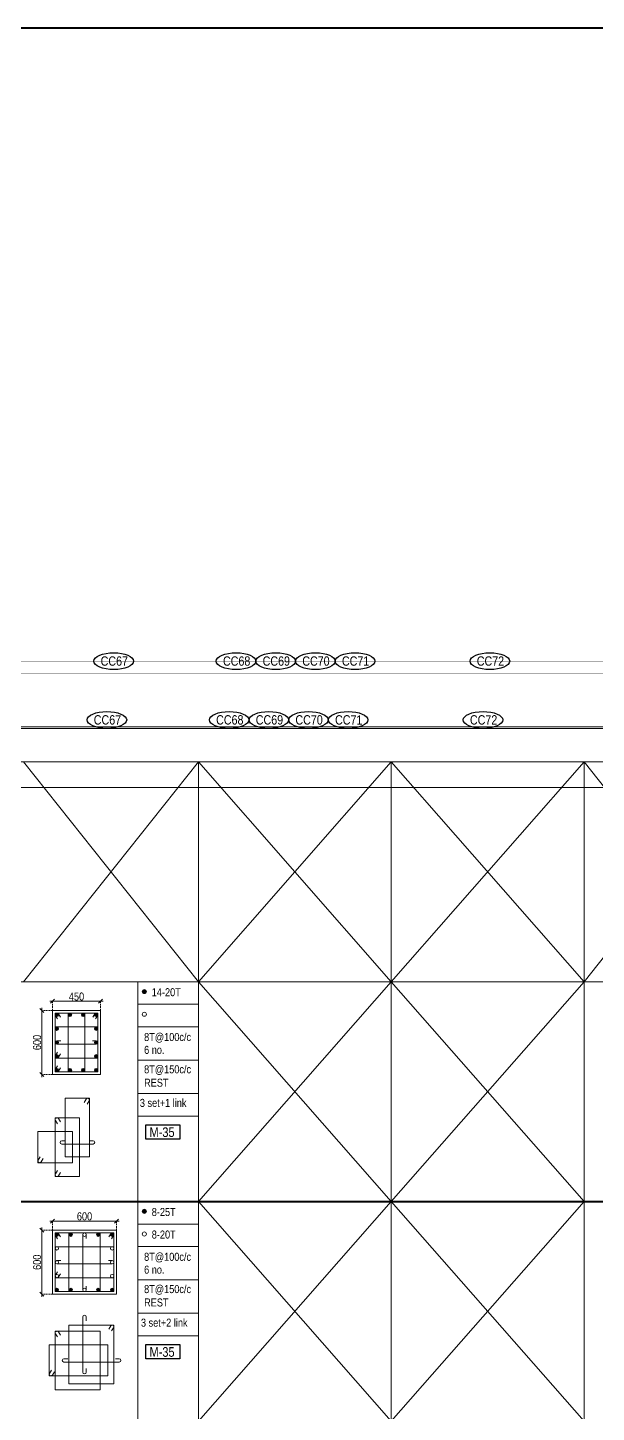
# Model space of a CAD drawing. Header units: millimetres. Extents: x 1112055 to 3390982, y -148532 to 766891.
# Drawn here: x 2734651 to 2755976, y 625039 to 676953 of the extents above; entities that cross this region are included whole.
import ezdxf
from ezdxf.enums import TextEntityAlignment as Align

# ---------------------------------------------------------------- set-up
doc = ezdxf.new("R2010")
doc.units = ezdxf.units.MM
doc.header["$PDMODE"] = 35
doc.header["$PDSIZE"] = -25
doc.linetypes.add('DASHED2', pattern=[0.375, 0.25, -0.125])
doc.linetypes.add('Hidden', pattern=[9.525, 6.35, -3.175])
for name, color, linetype, lineweight in [('B COL. SIZE DIM', 220, 'Continuous', 25), ('B COLSCH', 204, 'Continuous', 20), ('B COLUMN', 1, 'Hidden', 9), ('B STEEL', 34, 'Continuous', 15), ('B TITLE BLOCK', 250, 'Continuous', 0)]:
    doc.layers.add(name, color=color, linetype=linetype, lineweight=lineweight)
doc.layers.add('B TEXT', color=7, linetype='Continuous')
doc.styles.add('dim inside', font='romans.shx', dxfattribs={"width": 0.8, "height": 125})
doc.styles.add('SWINC', font='swissc.ttf')
doc.dimstyles.new('dim inside', dxfattribs={"dimtxt": 125, "dimasz": 100, "dimexe": 0, "dimexo": 0, "dimgap": 10, "dimtad": 0, "dimdec": 0, "dimzin": 0, "dimdsep": 46, "dimtxsty": 'dim inside', "dimblk": 'SMALL', "dimcen": 0.09, "dimadec": 0, "dimazin": 0, "dimtfac": 1, "dimtdec": 0, "dimtofl": 0, "dimtmove": 0, "dimatfit": 3, "dimfxl": 1, "dimtolj": 1, "dimtzin": 0, "dimarcsym": 2})

# ---------------------------------------------------------------- blocks, each defined once
blk = doc.blocks.new('_Oblique')
at = {"color": 0, "linetype": 'ByBlock', "lineweight": -2}
blk.add_line((-0.5, -0.5), (0.5, 0.5), dxfattribs=at)
blk = doc.blocks.new('*D5483')
at = {"layer": 'B COL. SIZE DIM', "color": 250, "lineweight": 9, "ltscale": 250, "transparency": 16777216}
blk.add_line((2735482, 632210), (2738082, 632210), dxfattribs=at)
at = {"layer": 'B COL. SIZE DIM', "color": 250, "linetype": 'DASHED2', "lineweight": 9, "ltscale": 250, "transparency": 16777216}
for p, q in [((2735582, 631865), (2735582, 632210)), ((2737982, 631865), (2737982, 632210))]:
    blk.add_line(p, q, dxfattribs=at)
at = {"layer": 'Defpoints', "color": 0, "lineweight": 40, "transparency": 16777216}
for p in [(2735582, 631865), (2737982, 632210), (2737982, 631865)]:
    blk.add_point(p, dxfattribs=at)
at = {"layer": 'B COL. SIZE DIM', "color": 250, "lineweight": 9, "transparency": 16777216, "xscale": 150, "yscale": 150, "zscale": 150, "rotation": 180}
blk.add_blockref('_Oblique', (2735582, 632210), dxfattribs=at)
at = {"layer": 'B COL. SIZE DIM', "color": 250, "lineweight": 9, "transparency": 16777216, "xscale": 150, "yscale": 150, "zscale": 150}
blk.add_blockref('_Oblique', (2737982, 632210), dxfattribs=at)
at = {"layer": 'B COL. SIZE DIM', "color": 6, "transparency": 16777216, "insert": (2736782, 632385), "char_height": 300, "attachment_point": 5, "style": 'SWINC'}
blk.add_mtext('\\A1;600', dxfattribs=at)
blk = doc.blocks.new('*D5484')
at = {"layer": 'B COL. SIZE DIM', "color": 250, "lineweight": 9, "ltscale": 250, "transparency": 16777216}
blk.add_line((2735178, 631965), (2735178, 629365), dxfattribs=at)
at = {"layer": 'B COL. SIZE DIM', "color": 250, "linetype": 'DASHED2', "lineweight": 9, "ltscale": 250, "transparency": 16777216}
for p, q in [((2735582, 631865), (2735178, 631865)), ((2735582, 629465), (2735178, 629465))]:
    blk.add_line(p, q, dxfattribs=at)
at = {"layer": 'Defpoints', "color": 0, "lineweight": 40, "transparency": 16777216}
for p in [(2735582, 631865), (2735178, 629465), (2735582, 629465)]:
    blk.add_point(p, dxfattribs=at)
at = {"layer": 'B COL. SIZE DIM', "color": 250, "lineweight": 9, "transparency": 16777216, "xscale": 150, "yscale": 150, "zscale": 150}
for p, rotation in [((2735178, 631865), 90), ((2735178, 629465), 270)]:
    blk.add_blockref('_Oblique', p, dxfattribs=dict(at, rotation=rotation))
at = {"layer": 'B COL. SIZE DIM', "color": 6, "transparency": 16777216, "insert": (2735003, 630665), "char_height": 300, "attachment_point": 5, "rotation": 90, "style": 'SWINC'}
blk.add_mtext('\\A1;600', dxfattribs=at)
blk = doc.blocks.new('*D5717')
at = {"layer": 'B COL. SIZE DIM', "color": 250, "lineweight": 9, "ltscale": 250, "transparency": 16777216}
blk.add_line((2735482, 640450), (2737482, 640450), dxfattribs=at)
at = {"layer": 'B COL. SIZE DIM', "color": 250, "linetype": 'DASHED2', "lineweight": 9, "ltscale": 250, "transparency": 16777216}
for p, q in [((2735582, 640105), (2735582, 640450)), ((2737382, 640105), (2737382, 640450))]:
    blk.add_line(p, q, dxfattribs=at)
at = {"layer": 'Defpoints', "color": 0, "lineweight": 40, "transparency": 16777216}
for p in [(2735582, 640105), (2737382, 640450), (2737382, 640105)]:
    blk.add_point(p, dxfattribs=at)
at = {"layer": 'B COL. SIZE DIM', "color": 250, "lineweight": 9, "transparency": 16777216, "xscale": 150, "yscale": 150, "zscale": 150, "rotation": 180}
blk.add_blockref('_Oblique', (2735582, 640450), dxfattribs=at)
at = {"layer": 'B COL. SIZE DIM', "color": 250, "lineweight": 9, "transparency": 16777216, "xscale": 150, "yscale": 150, "zscale": 150}
blk.add_blockref('_Oblique', (2737382, 640450), dxfattribs=at)
at = {"layer": 'B COL. SIZE DIM', "color": 6, "transparency": 16777216, "insert": (2736482, 640625), "char_height": 300, "attachment_point": 5, "style": 'SWINC'}
blk.add_mtext('\\A1;450', dxfattribs=at)
blk = doc.blocks.new('*D5718')
at = {"layer": 'B COL. SIZE DIM', "color": 250, "lineweight": 9, "ltscale": 250, "transparency": 16777216}
blk.add_line((2735178, 640205), (2735178, 637605), dxfattribs=at)
at = {"layer": 'B COL. SIZE DIM', "color": 250, "linetype": 'DASHED2', "lineweight": 9, "ltscale": 250, "transparency": 16777216}
for p, q in [((2735582, 640105), (2735178, 640105)), ((2735582, 637705), (2735178, 637705))]:
    blk.add_line(p, q, dxfattribs=at)
at = {"layer": 'Defpoints', "color": 0, "lineweight": 40, "transparency": 16777216}
for p in [(2735582, 640105), (2735178, 637705), (2735582, 637705)]:
    blk.add_point(p, dxfattribs=at)
at = {"layer": 'B COL. SIZE DIM', "color": 250, "lineweight": 9, "transparency": 16777216, "xscale": 150, "yscale": 150, "zscale": 150}
for p, rotation in [((2735178, 640105), 90), ((2735178, 637705), 270)]:
    blk.add_blockref('_Oblique', p, dxfattribs=dict(at, rotation=rotation))
at = {"layer": 'B COL. SIZE DIM', "color": 6, "transparency": 16777216, "insert": (2735003, 638905), "char_height": 300, "attachment_point": 5, "rotation": 90, "style": 'SWINC'}
blk.add_mtext('\\A1;600', dxfattribs=at)

msp = doc.modelspace()

# ---------------------------------------------------------------- hatches: boundary and pattern name
at = {"layer": 'B STEEL', "lineweight": 9, "ltscale": 0.5}
h = msp.add_hatch(color=34, dxfattribs=at)
edge = h.paths.add_edge_path()
edge.add_arc((2739025.3, 640814.1), 76.8, 0, 360)
h = msp.add_hatch(color=34, dxfattribs=at)
edge = h.paths.add_edge_path()
edge.add_arc((2735746.2, 639940.9), 64, 0, 360)
h = msp.add_hatch(color=34, dxfattribs=at)
edge = h.paths.add_edge_path()
edge.add_arc((2736236.8, 639940.9), 64, 0, 360)
h = msp.add_hatch(color=34, dxfattribs=at)
edge = h.paths.add_edge_path()
edge.add_arc((2736727.5, 639940.9), 64, 0, 360)
h = msp.add_hatch(color=34, dxfattribs=at)
edge = h.paths.add_edge_path()
edge.add_arc((2737218.1, 639940.9), 64, 0, 360)
h = msp.add_hatch(color=34, dxfattribs=at)
edge = h.paths.add_edge_path()
edge.add_arc((2735746.2, 639422.9), 64, 0, 360)
h = msp.add_hatch(color=3, dxfattribs=at)
edge = h.paths.add_edge_path()
edge.add_arc((2737218.1, 639422.9), 64, 0, 360)
h = msp.add_hatch(color=34, dxfattribs=at)
edge = h.paths.add_edge_path()
edge.add_arc((2735746.2, 638904.9), 64, 0, 360)
h = msp.add_hatch(color=3, dxfattribs=at)
edge = h.paths.add_edge_path()
edge.add_arc((2737218.1, 638904.9), 64, 0, 360)
h = msp.add_hatch(color=34, dxfattribs=at)
edge = h.paths.add_edge_path()
edge.add_arc((2735746.2, 638386.9), 64, 0, 360)
h = msp.add_hatch(color=3, dxfattribs=at)
edge = h.paths.add_edge_path()
edge.add_arc((2737218.1, 638386.9), 64, 0, 360)
h = msp.add_hatch(color=34, dxfattribs=at)
edge = h.paths.add_edge_path()
edge.add_arc((2735746.2, 637868.9), 64, 0, 360, ccw=False)
h = msp.add_hatch(color=34, dxfattribs=at)
edge = h.paths.add_edge_path()
edge.add_arc((2736236.8, 637868.9), 64, 0, 360, ccw=False)
h = msp.add_hatch(color=34, dxfattribs=at)
edge = h.paths.add_edge_path()
edge.add_arc((2736727.5, 637868.9), 64, 0, 360, ccw=False)
h = msp.add_hatch(color=34, dxfattribs=at)
edge = h.paths.add_edge_path()
edge.add_arc((2737218.1, 637868.9), 64, 0, 360, ccw=False)
h = msp.add_hatch(color=34, dxfattribs=at)
edge = h.paths.add_edge_path()
edge.add_arc((2739025.3, 632574.2), 76.8, 0, 360)
h = msp.add_hatch(color=34, dxfattribs=at)
edge = h.paths.add_edge_path()
edge.add_arc((2735746.2, 631701), 64, 0, 360)
at = {"layer": 'B STEEL'}
h = msp.add_hatch(color=34, dxfattribs=at)
edge = h.paths.add_edge_path()
edge.add_arc((2736264.2, 631701), 64, 0, 360)
h = msp.add_hatch(color=34, dxfattribs=at)
edge = h.paths.add_edge_path()
edge.add_arc((2737300.1, 631701), 64, 0, 360)
at = {"layer": 'B STEEL', "lineweight": 9, "ltscale": 0.5}
h = msp.add_hatch(color=34, dxfattribs=at)
edge = h.paths.add_edge_path()
edge.add_arc((2737818.1, 631701), 64, 180, 540, ccw=False)
h = msp.add_hatch(color=34, dxfattribs=at)
edge = h.paths.add_edge_path()
edge.add_arc((2735746.2, 629629.1), 64, 0, 360, ccw=False)
at = {"layer": 'B STEEL'}
h = msp.add_hatch(color=34, dxfattribs=at)
edge = h.paths.add_edge_path()
edge.add_arc((2736264.2, 629629.1), 64, 0, 360)
h = msp.add_hatch(color=34, dxfattribs=at)
edge = h.paths.add_edge_path()
edge.add_arc((2737300.1, 629629.1), 64, 0, 360)
at = {"layer": 'B STEEL', "lineweight": 9, "ltscale": 0.5}
h = msp.add_hatch(color=34, dxfattribs=at)
edge = h.paths.add_edge_path()
edge.add_arc((2737818.1, 629629.1), 64, -180, 180)

# ---------------------------------------------------------------- linework, layer by layer
at = {"color": 1, "lineweight": 40}
msp.add_line((2487307.1, 632942.5), (2815548.4, 632942.5), dxfattribs=at)
at = {"color": 2, "lineweight": 40}
msp.add_lwpolyline([(2460595.7, 676953.5), (2855292.1, 676953.5), (2855292.1, 522266.8), (2460595.7, 522266.8)], close=True, dxfattribs=at)
at = {"layer": 'B COLSCH', "color": 250, "lineweight": 0}
for p, q in [((2686433.2, 650677.2), (2815548.4, 650677.2)), ((2686497.2, 650741.2), (2815484.4, 650741.2)), ((2686433.2, 649422.2), (2815548.4, 649422.2)), ((2734495.1, 641182.4), (2741053.4, 649422.2)), ((2741053.4, 641182.4), (2734495.1, 649422.2)), ((2741053.4, 649422.2), (2741053.4, 574628.3)), ((2741053.4, 641182.4), (2748287, 649422.2)), ((2748287, 641182.4), (2741053.4, 649422.2)), ((2748287, 649422.2), (2748287, 574628.3)), ((2748287, 641182.4), (2755520.5, 649422.2)), ((2755520.5, 641182.4), (2748287, 649422.2)), ((2755520.5, 649422.2), (2755520.5, 574628.3)), ((2755520.5, 641182.4), (2762055.8, 649422.2)), ((2762055.8, 641182.4), (2755520.5, 649422.2)), ((2686176, 648470.9), (2815291.2, 648470.9)), ((2686433.2, 641182.4), (2815548.4, 641182.4)), ((2738779.1, 641182.4), (2738779.1, 583503.5)), ((2741053.4, 632942.5), (2748287, 641182.4)), ((2748287, 632942.5), (2741053.4, 641182.4)), ((2748287, 632942.5), (2755520.5, 641182.4)), ((2755520.5, 632942.5), (2748287, 641182.4)), ((2738779.1, 640337.4), (2741053.4, 640337.4)), ((2738779.1, 639492.4), (2741053.4, 639492.4)), ((2738779.1, 638242.6), (2741053.4, 638242.6)), ((2738779.1, 636992.8), (2741053.4, 636992.8)), ((2738779.1, 636147.8), (2741053.4, 636147.8)), ((2686433.2, 632942.5), (2815548.4, 632942.5)), ((2738779.1, 632097.5), (2741053.4, 632097.5)), ((2738779.1, 631252.5), (2741053.4, 631252.5)), ((2738779.1, 630002.8), (2741053.4, 630002.8)), ((2738779.1, 628753), (2741053.4, 628753)), ((2738779.1, 627908), (2741053.4, 627908))]:
    msp.add_line(p, q, dxfattribs=at)
for points in [[(2748287, 608223), (2748287, 608223), (2741053.4, 616462.8), (2748287, 624702.7), (2741053.4, 632942.5)], [(2741053.4, 608223), (2741053.4, 608223), (2748287, 616462.8), (2741053.4, 624702.7), (2748287, 632942.5)], [(2755520.5, 608223), (2755520.5, 608223), (2748287, 616462.8), (2755520.5, 624702.7), (2748287, 632942.5)], [(2748287, 608223), (2748287, 608223), (2755520.5, 616462.8), (2748287, 624702.7), (2755520.5, 632942.5)]]:
    msp.add_lwpolyline(points, dxfattribs=at)
at = {"layer": 'B COLUMN', "color": 1, "linetype": 'ByBlock', "lineweight": 20}
for points in [[(2735582.2, 637704.9), (2737382.2, 637704.9), (2737382.2, 640104.9), (2735582.2, 640104.9)], [(2735582.2, 629465.1), (2737982.2, 629465.1), (2737982.2, 631865.1), (2735582.2, 631865.1)]]:
    msp.add_lwpolyline(points, close=True, dxfattribs=at)
at = {"layer": 'B STEEL', "color": 34, "lineweight": 9, "ltscale": 0.5}
for points in [[(2735766.4, 639785.8), (2735691.7, 639907.3, -1), (2735800.7, 639974.4), (2735875.5, 639853)], [(2737197.9, 639785.8), (2737272.7, 639907.3, 1), (2737163.6, 639974.4), (2737088.9, 639853)], [(2737075.5, 638968.9), (2737218.1, 638968.9, -1), (2737218.1, 638840.9), (2735746.2, 638840.9, -1), (2735746.2, 638968.9), (2735888.8, 638968.9)], [(2735766.4, 638541.9), (2735691.7, 638420.5, 1), (2735800.7, 638353.4), (2735875.5, 638474.8)], [(2735766.4, 638024), (2735691.7, 637902.5, 1), (2735800.7, 637835.4), (2735875.5, 637956.8)], [(2736878.5, 636593.3), (2736953.3, 636714.8, 1), (2736844.3, 636781.9), (2736769.5, 636660.4)], [(2735766.4, 635861.3), (2735691.7, 635982.8, -1), (2735800.7, 636049.9), (2735875.5, 635928.4)], [(2736961.4, 635222.9), (2737104.1, 635222.9, -1), (2737104.1, 635094.9), (2735932.1, 635094.9, -1), (2735932.1, 635222.9), (2736074.8, 635222.9)], [(2735116.4, 634617.4), (2735041.7, 634495.9, 1), (2735150.7, 634428.8), (2735225.5, 634550.3)], [(2735766.4, 634099.4), (2735691.7, 633978, 1), (2735800.7, 633910.8), (2735875.5, 634032.3)], [(2735766.4, 631546), (2735691.7, 631667.5, -1), (2735800.7, 631734.6), (2735875.5, 631613.1)], [(2736846.2, 629771.7), (2736846.2, 629629.1, -1), (2736718.1, 629629.1), (2736718.1, 631701, -1), (2736846.2, 631701), (2736846.2, 631558.4)], [(2737797.9, 631546), (2737872.7, 631667.5, 1), (2737763.6, 631734.6), (2737688.9, 631613.1)], [(2737675.5, 630729.1), (2737818.1, 630729.1, -1), (2737818.1, 630601), (2735746.2, 630601, -1), (2735746.2, 630729.1), (2735888.8, 630729.1)], [(2735766.4, 630302.1), (2735691.7, 630180.6, 1), (2735800.7, 630113.5), (2735875.5, 630235)], [(2736846.2, 626684.2), (2736846.2, 626541.6, -1), (2736718.1, 626541.6), (2736718.1, 628613.5, -1), (2736846.2, 628613.5), (2736846.2, 628470.9)], [(2737797.9, 628088.2), (2737872.7, 628209.7, 1), (2737763.6, 628276.8), (2737688.9, 628155.3)], [(2735766.4, 627865.1), (2735691.7, 627986.6, -1), (2735800.7, 628053.7), (2735875.5, 627932.3)], [(2735545.1, 626621.2), (2735470.4, 626499.8, 1), (2735579.4, 626432.7), (2735654.2, 626554.1)], [(2737941.1, 627048.2), (2738083.7, 627048.2, -1), (2738083.7, 626920.2), (2736011.7, 626920.2, -1), (2736011.7, 627048.2), (2736154.4, 627048.2)]]:
    msp.add_lwpolyline(points, format="xyb", dxfattribs=at)
for points in [[(2736791.5, 640004.9), (2736791.5, 637804.9), (2735682.2, 637804.9), (2735682.2, 640004.9)], [(2737282.2, 640004.9), (2737282.2, 637804.9), (2736172.8, 637804.9), (2736172.8, 640004.9)], [(2735682.2, 638322.9), (2737282.2, 638322.9), (2737282.2, 639486.9), (2735682.2, 639486.9)], [(2736962.8, 636812.3), (2736962.8, 634612.3), (2736053.5, 634612.3), (2736053.5, 636812.3)], [(2736591.5, 636080.4), (2736591.5, 633880.4), (2735682.2, 633880.4), (2735682.2, 636080.4)], [(2735032.2, 634398.4), (2736332.2, 634398.4), (2736332.2, 635562.4), (2735032.2, 635562.4)], [(2737364.2, 631765.1), (2737364.2, 629565.1), (2735682.2, 629565.1), (2735682.2, 631765.1)], [(2737882.2, 631765.1), (2737882.2, 629565.1), (2736200.1, 629565.1), (2736200.1, 631765.1)], [(2735682.2, 630083), (2737882.2, 630083), (2737882.2, 631247.1), (2735682.2, 631247.1)], [(2737882.2, 628307.3), (2737882.2, 626107.3), (2736200.1, 626107.3), (2736200.1, 628307.3)], [(2737364.2, 628084.2), (2737364.2, 625884.2), (2735682.2, 625884.2), (2735682.2, 628084.2)], [(2735460.9, 626402.2), (2737660.9, 626402.2), (2737660.9, 627566.2), (2735460.9, 627566.2)]]:
    msp.add_lwpolyline(points, close=True, dxfattribs=at)
for centre, radius in [((2739025.3, 640814.1), 76.8), ((2735746.2, 639940.9), 64), ((2736236.8, 639940.9), 64), ((2736727.5, 639940.9), 64), ((2737218.1, 639940.9), 64), ((2739025.3, 639963.8), 76.8), ((2735746.2, 639422.9), 64), ((2735746.2, 638904.9), 64), ((2735746.2, 638386.9), 64), ((2735746.2, 637868.9), 64), ((2736236.8, 637868.9), 64), ((2736727.5, 637868.9), 64), ((2737218.1, 637868.9), 64), ((2739025.3, 632574.2), 76.8), ((2739025.3, 631723.9), 76.8), ((2735746.2, 631701), 64), ((2736264.2, 631701), 64), ((2736782.2, 631701), 64), ((2737300.1, 631701), 64), ((2737818.1, 631701), 64), ((2735746.2, 631183), 64), ((2737818.1, 631183), 64), ((2735746.2, 630665.1), 64), ((2737818.1, 630665.1), 64), ((2735746.2, 630147.1), 64), ((2737818.1, 630147.1), 64), ((2735746.2, 629629.1), 64), ((2736264.2, 629629.1), 64), ((2736782.2, 629629.1), 64), ((2737300.1, 629629.1), 64), ((2737818.1, 629629.1), 64)]:
    msp.add_circle(centre, radius, dxfattribs=at)
at = {"layer": 'B STEEL', "color": 3, "lineweight": 9, "ltscale": 0.5}
for centre in [(2737218.1, 639422.9), (2737218.1, 638904.9), (2737218.1, 638386.9)]:
    msp.add_circle(centre, 64, dxfattribs=at)
at = {"layer": 'B TEXT', "color": 1}
for points in [[(2739082.7, 635818.8), (2740357.3, 635818.8), (2740357.3, 635280.8), (2739082.7, 635280.8)], [(2739082.7, 627579), (2740357.3, 627579), (2740357.3, 627041), (2739082.7, 627041)]]:
    msp.add_lwpolyline(points, close=True, dxfattribs=at)
at = {"layer": 'B TEXT', "color": 250}
for centre in [(2737877.3, 653203.9), (2742465.6, 653203.9), (2743952.4, 653203.9), (2745439.3, 653203.9), (2746926.1, 653203.9), (2751984, 653203.9), (2737620, 650997.6), (2742208.4, 650997.6), (2743695.2, 650997.6), (2745182.1, 650997.6), (2746668.9, 650997.6), (2751726.7, 650997.6)]:
    msp.add_ellipse(centre, major_axis=(743.4, 0), ratio=0.4237999, dxfattribs=at)
at = {"layer": 'B TITLE BLOCK', "color": 1, "const_width": 10.1}
msp.add_lwpolyline([(2685611, 653192.3), (2685611, 555757.1), (2829761.4, 555757.1), (2829761.4, 653192.3)], close=True, dxfattribs=at)
at = {"layer": 'B TITLE BLOCK', "color": 250, "lineweight": 0, "const_width": 10.1}
msp.add_lwpolyline([(2686059.5, 652743.9), (2686059.5, 556205.5), (2829312.9, 556205.5), (2829312.9, 652743.9)], close=True, dxfattribs=at)

# ---------------------------------------------------------------- texts
at = {"layer": 'B TEXT', "color": 6, "style": 'SWINC'}
for s, p in [('CC67', (2737387.2, 653031.9)), ('CC68', (2741975.6, 653031.9)), ('CC69', (2743462.4, 653031.9)), ('CC70', (2744949.3, 653031.9)), ('CC71', (2746436.1, 653031.9)), ('CC72', (2751493.9, 653031.9)), ('CC67', (2737130, 650825.6)), ('CC68', (2741718.4, 650825.6)), ('CC69', (2743205.2, 650825.6)), ('CC70', (2744692.1, 650825.6)), ('CC71', (2746178.9, 650825.6)), ('CC72', (2751236.7, 650825.6))]:
    msp.add_text(s, height=350, dxfattribs=at).set_placement(p)
at = {"layer": 'B TEXT', "style": 'SWINC'}
for s, p in [('14-20T', (2739303.9, 640639.5)), ('8T@100c/c', (2739016.9, 638959.7)), ('6 no.', (2739016.9, 638477.9)), ('8T@150c/c', (2739016.9, 637749.8)), ('REST', (2739016.9, 637247.4)), ('3 set+1 link', (2738857.3, 636490.3)), ('8-25T', (2739303.9, 632399.7)), ('8-20T', (2739303.9, 631554.7)), ('8T@100c/c', (2739016.9, 630719.8)), ('6 no.', (2739016.9, 630238)), ('8T@150c/c', (2739016.9, 629509.9)), ('REST', (2739016.9, 629007.5)), ('3 set+2 link', (2738898.6, 628250.5))]:
    msp.add_text(s, height=300, dxfattribs=at).set_placement(p)
at = {"layer": 'B TEXT', "color": 1, "style": 'SWINC'}
for p in [(2739220.1, 635254.3), (2739220.1, 627014.4)]:
    msp.add_text('M-35', height=360, dxfattribs=at).set_placement(p, align=Align.BOTTOM_LEFT)

# ---------------------------------------------------------------- dimensions: what is measured, and where the dimension line sits
at = {"layer": 'B COL. SIZE DIM', "color": 250, "ltscale": 250}
for base, p1, p2, picture, middle in [((2737382.2, 640449.8), (2735582.2, 640104.9), (2737382.2, 640104.9), '*D5717', (2736482.2, 640624.8)), ((2737982.2, 632210), (2735582.2, 631865.1), (2737982.2, 631865.1), '*D5483', (2736782.2, 632385))]:
    dim = msp.add_linear_dim(base=base, p1=p1, p2=p2, dimstyle='dim inside', override={"dimtxt": 300, "dimasz": 150, "dimgap": 25, "dimtad": 3, "dimlfac": 0.25, "dimtxsty": 'SWINC', "dimblk1": 'Oblique', "dimblk2": 'Oblique', "dimsah": 1, "dimdle": 100, "dimclrd": 250, "dimclre": 250, "dimclrt": 6, "dimfxl": 1000, "dimlwd": 9, "dimlwe": 9}, dxfattribs=at)
    dim.commit()
    dim.dimension.update_dxf_attribs({"geometry": picture, "text_midpoint": middle})
for base, p1, p2, picture, middle in [((2735178.3, 637704.9), (2735582.2, 640104.9), (2735582.2, 637704.9), '*D5718', (2735003.3, 638904.9)), ((2735178.3, 629465.1), (2735582.2, 631865.1), (2735582.2, 629465.1), '*D5484', (2735003.3, 630665.1))]:
    dim = msp.add_linear_dim(base=base, p1=p1, p2=p2, angle=90, dimstyle='dim inside', override={"dimtxt": 300, "dimasz": 150, "dimgap": 25, "dimtad": 3, "dimlfac": 0.25, "dimtxsty": 'SWINC', "dimblk1": 'Oblique', "dimblk2": 'Oblique', "dimsah": 1, "dimdle": 100, "dimclrd": 250, "dimclre": 250, "dimclrt": 6, "dimfxl": 1000, "dimlwd": 9, "dimlwe": 9}, dxfattribs=at)
    dim.commit()
    dim.dimension.update_dxf_attribs({"geometry": picture, "text_midpoint": middle})

doc.saveas('drawing.dxf')
